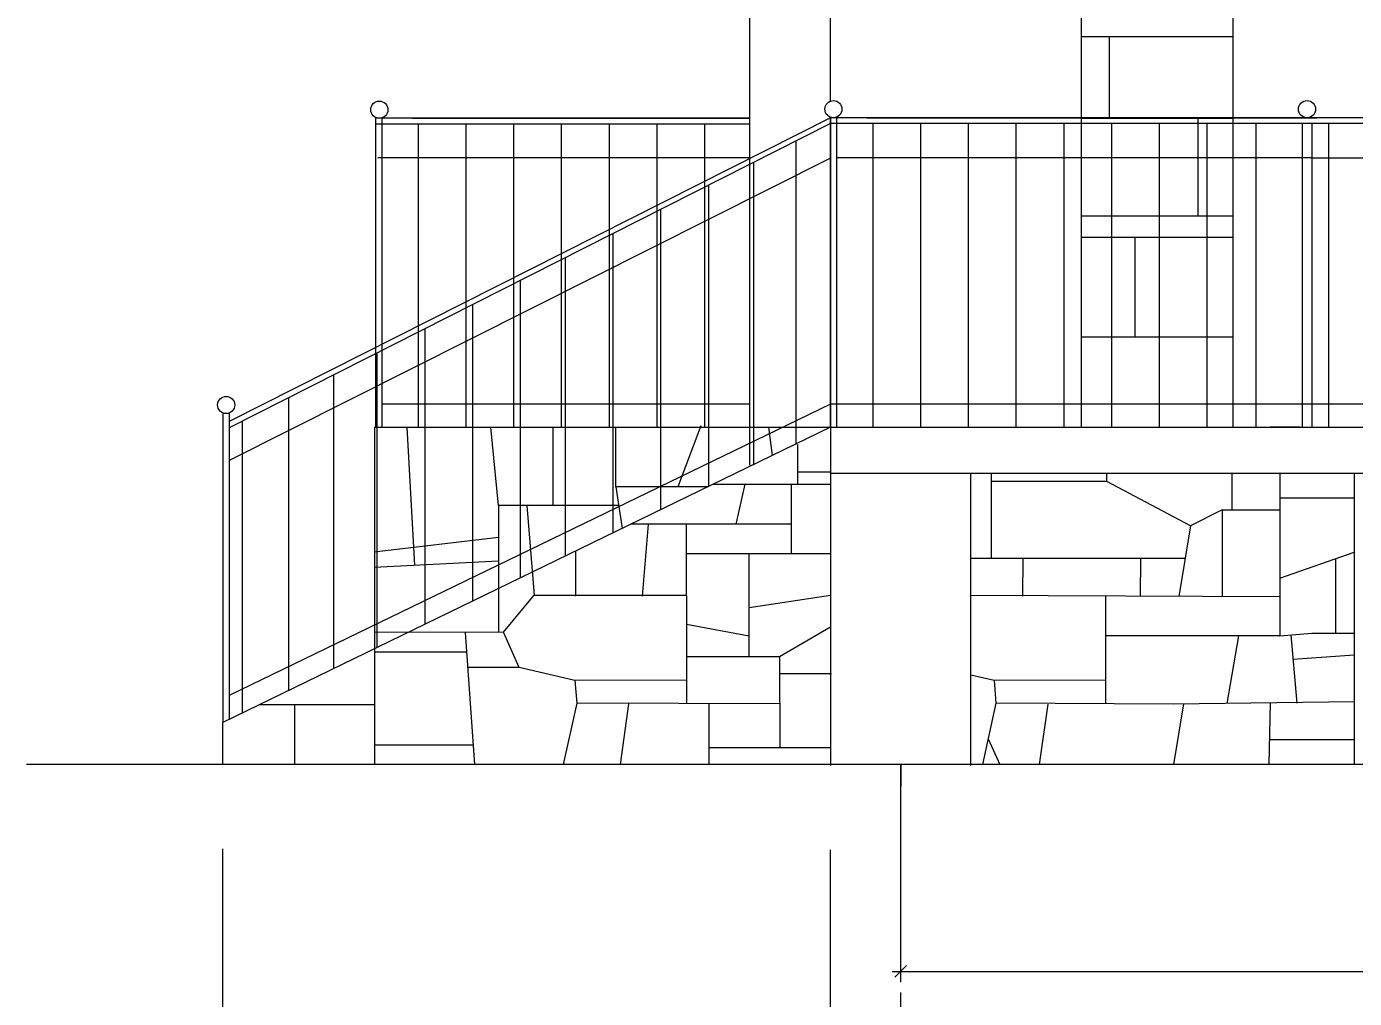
# Model space of a CAD drawing. Header units: millimetres. Extents: x -490789 to -449459, y 209001 to 327650.
# Drawn here: x -480942 to -476219, y 306722 to 310178 of the extents above; entities that cross this region are included whole.
import ezdxf

# ---------------------------------------------------------------- set-up
doc = ezdxf.new("R2010")
doc.units = ezdxf.units.MM
doc.header["$MEASUREMENT"] = 0
doc.linetypes.add('Штрих-Штриховая', pattern=[546.805537, 264.583325, -105.833328, 70.555556, -105.833328])
for name, color, linetype, lineweight in [('0_Ном._пера__182_Ном._пера__182_Ном._пера__182', 182, 'Continuous', 18), ('0_Ном._пера__25', 25, 'Continuous', 18), ('0_Ном._пера__7_Ном._пера__15_Ном._пера__15', 15, 'Continuous', 18), ('0_Ном._пера__7_Ном._пера__16_Ном._пера__16', 16, 'Continuous', 18), ('0_Ном._пера__7_Ном._пера__7_Ном._пера__7', 7, 'Continuous', 18), ('0_Ном._пера__85', 85, 'Continuous', 18), ('0_Ном_пера__13_Ном_пера__13_Ном_пера__13_Ном_пера__13_Ном_пера__13_Ном_пера__13_Ном_пера__13_Ном_пера__13_Ном_пера__13_Ном._пера__13_Ном_пера__13_Ном_пера__13_Ном_пера__13_Ном_пера__13_Ном_пера__13_Ном_пера__13_Ном_пера__13_Ном_пера__13_Ном_пера__13_Ном_4_Ном._пера__13', 13, 'Continuous', 18), ('0_Ном_пера__15_Ном_пера__15_Ном_пера__15_Ном_пера__15_Ном_пера__15_Ном_пера__15_Ном_пера__15_Ном._пера__15_Ном_пера__15_Ном_пера__15_Ном_пера__15_Ном_пера__15_Ном_пера__15_Ном_пера__15_Ном_пера__15_Ном_пера__15_Ном_пера__15_Ном_пера__15_Ном_пера__15_Ном_3_Ном._пера__15', 15, 'Continuous', 18), ('0_Ном_пера__15_Ном_пера__15_Ном_пера__15_Ном_пера__15_Ном_пера__15_Ном_пера__15_Ном_пера__15_Ном_пера__15_Ном_пера__15_Ном._пера__15_Ном_пера__15_Ном_пера__15_Ном_пера__15_Ном_пера__15_Ном_пера__15_Ном_пера__15_Ном_пера__15_Ном_пера__15_Ном_пера__15_Ном_3_Ном._пера__15', 15, 'Continuous', 18), ('0_Ном_пера__1_Ном_пера__1_Ном_пера__1_Ном._пера__1_Ном_пера__1_Ном_пера__1_Ном_пера__1_Ном_пера__1_Ном_пера__1_Ном_пера__1_Ном_пера__1_Ном_пера__1_Ном_пера__1_Ном_пера__1_Ном_пера__1_Ном_пера__1_Ном_пера__1_Ном_пера__1_Ном_пера__1_Ном_пера__1_Ном_пера___D_Ном._пера__1', 1, 'Continuous', 18), ('0_Ном_пера__7_Ном._пера__7_Ном_пера__7_Ном_пера__7_Ном_пера__7_Ном_пера__7_Ном_пера__7_Ном_пера__7_Ном_пера__7_Ном_пера__7_Ном_пера__7_Ном_пера__7_Ном_пера__7_Ном_пера__7_Ном_пера__7_Ном_пера__7_Ном_пера__7_Ном_пера__7_Ном_пера__7_Ном_пера__7_Ном_пера___7_Ном._пера__7', 7, 'Continuous', 18), ('0_Ном_пера__7_Ном_пера__7_Ном_пера__7_Ном._пера__7_Ном_пера__7_Ном_пера__7_Ном_пера__7_Ном_пера__7_Ном_пера__7_Ном_пера__7_Ном_пера__7_Ном_пера__7_Ном_пера__7_Ном_пера__7_Ном_пера__7_Ном_пера__7_Ном_пера__7_Ном_пера__7_Ном_пера__7_Ном_пера__7_Ном_пера___5_Ном._пера__7', 7, 'Continuous', 18), ('0_Ном_пера__7_Ном_пера__7_Ном_пера__7_Ном_пера__7_Ном_пера__7_Ном_пера__7_Ном_пера__7_Ном_пера__7_Ном_пера__7_Ном._пера__7_Ном_пера__7_Ном_пера__7_Ном_пера__7_Ном_пера__7_Ном_пера__7_Ном_пера__7_Ном_пера__7_Ном_пера__7_Ном_пера__7_Ном_пера__7_Ном_пера___7_Ном._пера__7', 7, 'Continuous', 18), ('0_Ном_пера__7_Ном_пера__7_Ном_пера__7_Ном_пера__7_Ном_пера__7_Ном_пера__7_Ном_пера__7_Ном_пера__7_Ном_пера__7_Ном_пера__7_Ном_пера__7_Ном_пера__7_Ном_пера__7_Ном_пера__7_Ном_пера__7_Ном_пера__7_Ном_пера__7_Ном_пера__7_Ном._пера__7_Ном_пера__7_Ном._пера__5_Ном._пера__7', 7, 'Continuous', 18), ('0_Ном_пера__7_Ном_пера__7_Ном_пера__7_Ном_пера__7_Ном_пера__7_Ном_пера__7_Ном_пера__7_Ном_пера__7_Ном_пера__7_Ном_пера__7_Ном_пера__7_Ном_пера__7_Ном_пера__7_Ном_пера__7_Ном_пера__7_Ном_пера__7_Ном_пера__7_Ном_пера__7_Ном_пера__7_Ном_пера__7_Ном_пера__7_C_Ном._пера__15', 15, 'Continuous', 18), ('0_Ном_пера__7_Ном_пера__7_Ном_пера__7_Ном_пера__7_Ном_пера__7_Ном_пера__7_Ном_пера__7_Ном_пера__7_Ном_пера__7_Ном_пера__7_Ном_пера__7_Ном_пера__7_Ном_пера__7_Ном_пера__7_Ном_пера__7_Ном_пера__7_Ном_пера__7_Ном_пера__7_Ном_пера__7_Ном_пера__7_Ном_пера__7_C_Ном._пера__16', 16, 'Continuous', 18), ('0_Ном_пера__7_Ном_пера__7_Ном_пера__7_Ном_пера__7_Ном_пера__7_Ном_пера__7_Ном_пера__7_Ном_пера__7_Ном_пера__7_Ном_пера__7_Ном_пера__7_Ном_пера__7_Ном_пера__7_Ном_пера__7_Ном_пера__7_Ном_пера__7_Ном_пера__7_Ном_пера__7_Ном_пера__7_Ном_пера__7_Ном_пера__7_C_Ном._пера__26', 26, 'Continuous', 18), ('0_Ном_пера__7_Ном_пера__7_Ном_пера__7_Ном_пера__7_Ном_пера__7_Ном_пера__7_Ном_пера__7_Ном_пера__7_Ном_пера__7_Ном_пера__7_Ном_пера__7_Ном_пера__7_Ном_пера__7_Ном_пера__7_Ном_пера__7_Ном_пера__7_Ном_пера__7_Ном_пера__7_Ном_пера__7_Ном_пера__7_Ном_пера__7_C_Ном._пера__7', 7, 'Continuous', 18), ('Опалубка_Ном_пера__7_Ном_пера__7_Ном_пера__7_Ном_пера__7_Ном_пера__7_Ном_пера__7_Ном_пера__7_Ном_пера__7_Ном_пера__7_Ном_пера__7_Ном_пера__1_Ном_пера__1_Ном_пера__1_Ном_пера__1_Ном_пера__1_Ном_пера__1_Ном_пера__1_Ном_пера__1_Ном_пера__1_Ном_пера__1_Ном__4_Ном._пера__25', 25, 'Continuous', 18), ('Опалубка_Ном_пера__7_Ном_пера__7_Ном_пера__7_Ном_пера__7_Ном_пера__7_Ном_пера__7_Ном_пера__7_Ном_пера__7_Ном_пера__7_Ном_пера__7_Ном_пера__1_Ном_пера__1_Ном_пера__1_Ном_пера__1_Ном_пера__1_Ном_пера__1_Ном_пера__1_Ном_пера__1_Ном_пера__1_Ном_пера__1_Ном__4_Ном._пера__65', 65, 'Continuous', 18), ('Опалубка_Ном_пера__7_Ном_пера__7_Ном_пера__7_Ном_пера__7_Ном_пера__7_Ном_пера__7_Ном_пера__7_Ном_пера__7_Ном_пера__7_Ном_пера__7_Ном_пера__1_Ном_пера__1_Ном_пера__1_Ном_пера__1_Ном_пера__1_Ном_пера__1_Ном_пера__1_Ном_пера__1_Ном_пера__1_Ном_пера__1_Ном__4_Ном._пера__85', 85, 'Continuous', 18)]:
    doc.layers.add(name, color=color, linetype=linetype, lineweight=lineweight)
doc.layers.add('Опалубка_Ном_пера__7_Ном_пера__7_Ном_пера__7_Ном_пера__7_Ном_пера__7_Ном_пера__7_Ном_пера__7_Ном_пера__7_Ном_пера__7_Ном_пера__7_Ном_пера__1_Ном_пера__1_Ном_пера__1_Ном_пера__1_Ном_пера__1_Ном_пера__1_Ном_пера__1_Ном_пера__1_Ном_пера__1_Ном_пера__1_Ном__4', color=7, linetype='Continuous')
doc.styles.add('СГЕНЕРИР_СТИЛЬ_1', font='')
doc.styles.get('СГЕНЕРИР_СТИЛЬ_1').set_extended_font_data('Arial')
doc.dimstyles.new('СГЕНЕРИР_СТИЛЬ__1', dxfattribs={"dimtxt": 250, "dimasz": 39.04812, "dimexe": 0.18, "dimexo": 0, "dimgap": 0.09, "dimtad": 1, "dimtih": 1, "dimtoh": 1, "dimdec": 0, "dimzin": 0, "dimdsep": 46, "dimtxsty": 'СГЕНЕРИР_СТИЛЬ_1', "dimblk": 'ARROWHEAD_6', "dimblk1": 'ARROWHEAD_6', "dimblk2": 'ARROWHEAD_6', "dimcen": 0.09, "dimclrd": 85, "dimclre": 85, "dimclrt": 25, "dimazin": 0, "dimtfac": 1, "dimtdec": 4, "dimtmove": 0, "dimatfit": 3, "dimfxl": 0, "dimtolj": 1, "dimtzin": 0, "dimarcsym": 0})
doc.dimstyles.new('СГЕНЕРИР_СТИЛЬ__3', dxfattribs={"dimtxt": 250, "dimasz": 39.04812, "dimexe": 0.18, "dimexo": 300, "dimgap": 0.09, "dimtad": 1, "dimtih": 1, "dimtoh": 1, "dimdec": 0, "dimzin": 0, "dimdsep": 46, "dimtxsty": 'СГЕНЕРИР_СТИЛЬ_1', "dimblk": 'ARROWHEAD_6', "dimblk1": 'ARROWHEAD_6', "dimblk2": 'ARROWHEAD_6', "dimcen": 0.09, "dimclrd": 85, "dimclre": 85, "dimclrt": 25, "dimazin": 0, "dimtfac": 1, "dimtdec": 4, "dimtmove": 0, "dimatfit": 3, "dimfxl": 0, "dimtolj": 1, "dimtzin": 0, "dimarcsym": 0})
doc.dimstyles.new('СГЕНЕРИР_СТИЛЬ__4', dxfattribs={"dimtxt": 250, "dimasz": 57, "dimexe": 0.18, "dimexo": 300, "dimgap": 0.09, "dimtad": 1, "dimtih": 1, "dimtoh": 1, "dimdec": 0, "dimzin": 0, "dimdsep": 46, "dimtxsty": 'СГЕНЕРИР_СТИЛЬ_1', "dimblk": 'ARROWHEAD_6', "dimblk1": 'ARROWHEAD_6', "dimblk2": 'ARROWHEAD_6', "dimcen": 0.09, "dimclrd": 85, "dimclre": 85, "dimclrt": 25, "dimazin": 0, "dimtfac": 1, "dimtdec": 4, "dimtmove": 0, "dimatfit": 3, "dimfxl": 0, "dimtolj": 1, "dimtzin": 0, "dimarcsym": 0})

# ---------------------------------------------------------------- blocks, each defined once
blk = doc.blocks.new('*D9')
at = {"layer": '0_Ном._пера__85', "linetype": 'Continuous'}
for p, q in [((-477833, 306779.6), (-477833, 307553.5)), ((-470147.4, 306779.6), (-470147.4, 307553.5)), ((-477812.5, 306838.7), (-477853.6, 306797.6)), ((-470167.9, 306797.6), (-470126.8, 306838.7)), ((-477863.9, 306818.1), (-477833, 306818.1)), ((-477833, 306818.1), (-470147.4, 306818.1)), ((-470147.4, 306818.1), (-470116.5, 306818.1))]:
    blk.add_line(p, q, dxfattribs=at)
at = {"layer": '0_Ном._пера__25', "insert": (-474417.6, 306868.1), "char_height": 250, "attachment_point": 7, "style": 'СГЕНЕРИР_СТИЛЬ_1'}
blk.add_mtext('\\A1;{\\fArial|b0|i0|c204|p38;7\xa0686}', dxfattribs=at)
blk = doc.blocks.new('ARROWHEAD_6')
at = {"color": 0, "linetype": 'Continuous', "lineweight": 0}
for p, q in [((0, 0), (-1, 0)), ((-0.5, -0.5), (0.5, 0.5))]:
    blk.add_line(p, q, dxfattribs=at)
blk = doc.blocks.new('*D10')
at = {"layer": '0_Ном._пера__85', "linetype": 'Continuous'}
for p, q in [((-480244.8, 305678.7), (-480244.8, 307253.5)), ((-467796.1, 305678.7), (-467796.1, 307253.5)), ((-480275.7, 305717.2), (-480244.8, 305717.2)), ((-480224.3, 305737.8), (-480265.4, 305696.7)), ((-480244.8, 305717.2), (-467796.1, 305717.2)), ((-467816.6, 305696.7), (-467775.5, 305737.8)), ((-467796.1, 305717.2), (-467765.2, 305717.2))]:
    blk.add_line(p, q, dxfattribs=at)
at = {"layer": '0_Ном._пера__25', "insert": (-474542.7, 305767.2), "char_height": 250, "attachment_point": 7, "style": 'СГЕНЕРИР_СТИЛЬ_1'}
blk.add_mtext('\\A1;{\\fArial|b0|i0|c204|p38;12\xa0449}', dxfattribs=at)
blk = doc.blocks.new('*D11')
at = {"layer": 'Опалубка_Ном_пера__7_Ном_пера__7_Ном_пера__7_Ном_пера__7_Ном_пера__7_Ном_пера__7_Ном_пера__7_Ном_пера__7_Ном_пера__7_Ном_пера__7_Ном_пера__1_Ном_пера__1_Ном_пера__1_Ном_пера__1_Ном_пера__1_Ном_пера__1_Ном_пера__1_Ном_пера__1_Ном_пера__1_Ном_пера__1_Ном__4_Ном._пера__65', "linetype": 'Continuous'}
for p, q in [((-478052.5, 306300.9), (-478112.5, 306240.9)), ((-469927.5, 306243.9), (-469867.5, 306304))]:
    blk.add_line(p, q, dxfattribs=at)
at = {"layer": 'Опалубка_Ном_пера__7_Ном_пера__7_Ном_пера__7_Ном_пера__7_Ном_пера__7_Ном_пера__7_Ном_пера__7_Ном_пера__7_Ном_пера__7_Ном_пера__7_Ном_пера__1_Ном_пера__1_Ном_пера__1_Ном_пера__1_Ном_пера__1_Ном_пера__1_Ном_пера__1_Ном_пера__1_Ном_пера__1_Ном_пера__1_Ном__4_Ном._пера__85', "linetype": 'Continuous'}
for p, q in [((-478082.5, 306214.6), (-478082.8, 307250.4)), ((-469897.5, 306217.7), (-469897.9, 307253.5)), ((-478127.5, 306270.9), (-478082.5, 306270.9)), ((-478082.5, 306270.9), (-469897.5, 306274)), ((-469897.5, 306274), (-469852.5, 306274))]:
    blk.add_line(p, q, dxfattribs=at)
at = {"layer": 'Опалубка_Ном_пера__7_Ном_пера__7_Ном_пера__7_Ном_пера__7_Ном_пера__7_Ном_пера__7_Ном_пера__7_Ном_пера__7_Ном_пера__7_Ном_пера__7_Ном_пера__1_Ном_пера__1_Ном_пера__1_Ном_пера__1_Ном_пера__1_Ном_пера__1_Ном_пера__1_Ном_пера__1_Ном_пера__1_Ном_пера__1_Ном__4_Ном._пера__25', "insert": (-474417.4, 306322.3), "char_height": 250, "attachment_point": 7, "rotation": 0.0214, "style": 'СГЕНЕРИР_СТИЛЬ_1'}
blk.add_mtext('\\A1;{\\fArial|b0|i0|c204|p38;8\xa0185}', dxfattribs=at)

msp = doc.modelspace()

# ---------------------------------------------------------------- linework, layer by layer
at = {"layer": '0_Ном._пера__182_Ном._пера__182_Ном._пера__182', "linetype": 'Штрих-Штриховая'}
msp.add_line((-477834.5, 305208.5), (-477831.8, 307553.5), dxfattribs=at)
at = {"layer": '0_Ном._пера__7_Ном._пера__15_Ном._пера__15', "linetype": 'Continuous'}
for p, q in [((-478083, 309709.8), (-480221.7, 308635.2)), ((-478083, 308834.9), (-480221.7, 307799.7)), ((-478303.3, 308753.4), (-478290.2, 308652.7)), ((-476413.7, 308753.4), (-476517.3, 308753.4)), ((-478200.5, 308594.5), (-478083, 308594.5)), ((-477509.7, 308285.7), (-477509.7, 308589.7)), ((-477100.1, 308559.8), (-477100.1, 308589.7)), ((-476653.9, 308459), (-476653.9, 308589.7)), ((-478500.1, 308550.8), (-478083, 308550.8)), ((-477100.1, 308559.8), (-477509.7, 308559.8)), ((-476802.4, 308402.6), (-477100.1, 308559.8)), ((-476484.9, 308501.5), (-476220.5, 308501.5)), ((-476689.7, 308459), (-476802.4, 308402.6)), ((-476689.7, 308459), (-476689.7, 308150.6)), ((-476689.7, 308459), (-476484.6, 308459)), ((-478595, 308154.5), (-478595, 308408.4)), ((-476802.4, 308402.6), (-476843.8, 308151)), ((-476484.9, 308216.9), (-476220.5, 308308.7)), ((-476821.6, 308285.7), (-477583.9, 308285.7)), ((-477398.7, 308285.7), (-477399.2, 308152.4)), ((-476980.4, 308285.7), (-476980.9, 308152.4)), ((-476286, 308286), (-476286, 308021.3)), ((-478595, 308154.5), (-479136.4, 308154.5)), ((-478083, 308154.5), (-478371.9, 308110.3)), ((-476484.6, 308150.3), (-477583.9, 308154.5)), ((-478263.8, 307937.4), (-478083, 308043.4)), ((-476422.8, 307772.3), (-476444.5, 308015)), ((-479377.5, 307953.7), (-479705.4, 307953.7)), ((-478595, 307937.4), (-478263.8, 307937.4)), ((-478263.8, 307937.4), (-478263.3, 307613.2)), ((-476436.8, 307928.2), (-476220.5, 307943.9)), ((-476518.9, 307773.1), (-476524.1, 307553.5)), ((-477522.3, 307645.5), (-477480.2, 307553.5)), ((-476522, 307643.1), (-476220.5, 307643.1))]:
    msp.add_line(p, q, dxfattribs=at)
for centre in [(-479687.7, 309882.2), (-478072.4, 309883.9), (-476387.6, 309883.9), (-480232.5, 308832.2)]:
    msp.add_circle(centre, 30.5, dxfattribs=at)
at = {"layer": '0_Ном._пера__7_Ном._пера__16_Ном._пера__16', "linetype": 'Continuous'}
for p, q in [((-478083, 309853.4), (-480221.7, 308773.1)), ((-478369.2, 309851.7), (-479700.3, 309851.7)), ((-479571.1, 309851.7), (-478369.2, 309851.7)), ((-476351.6, 309853.4), (-478083, 309853.4)), ((-477953.8, 309853.4), (-476351.6, 309853.4)), ((-469894.2, 309853.4), (-476351.6, 309853.4)), ((-478595, 308052.8), (-478371.9, 308011.1))]:
    msp.add_line(p, q, dxfattribs=at)
at = {"layer": '0_Ном._пера__7_Ном._пера__7_Ном._пера__7', "linetype": 'Continuous'}
for p, q in [((-478082.2, 309910.3), (-478082.2, 315930.1)), ((-477191.5, 315438), (-477191.5, 308753.4)), ((-476650.2, 308753.4), (-476650.2, 314433.4)), ((-478369.2, 308618), (-478369.2, 311433.4)), ((-478083, 309832.5), (-480221.7, 308750.7)), ((-478369.2, 309830.8), (-479700.3, 309830.8)), ((-479699.5, 308753.4), (-479699.5, 309854)), ((-479678.9, 309851.7), (-479678.9, 308753.4)), ((-479549.9, 309830.8), (-479549.9, 308753.4)), ((-479380.1, 309830.8), (-479380.1, 308753.4)), ((-479210.2, 309830.8), (-479210.2, 308753.4)), ((-479040.4, 309830.8), (-479040.4, 308753.4)), ((-478870.6, 309830.8), (-478870.6, 308753.4)), ((-478700.8, 309830.8), (-478700.8, 308753.4)), ((-478531, 309830.8), (-478531, 308753.4)), ((-478083, 308753.4), (-478083, 309853.4)), ((-478083, 309851.7), (-478083, 308589.7)), ((-471672.5, 309832.5), (-478083, 309832.5)), ((-478083, 309830.8), (-478083, 308753.4)), ((-478061.6, 309853.4), (-478061.6, 308753.4)), ((-477932.6, 309830.8), (-477932.6, 308753.4)), ((-477762.8, 309830.8), (-477762.8, 308753.4)), ((-477592.9, 309830.8), (-477592.9, 308753.4)), ((-477592.9, 309830.8), (-477592.9, 308753.4)), ((-477423.1, 309830.8), (-477423.1, 308753.4)), ((-477423.1, 309830.8), (-477423.1, 308753.4)), ((-477253.3, 309830.8), (-477253.3, 308753.4)), ((-477253.3, 309830.8), (-477253.3, 308753.4)), ((-477083.5, 309830.8), (-477083.5, 308753.4)), ((-477083.5, 309830.8), (-477083.5, 308753.4)), ((-476913.7, 309830.8), (-476913.7, 308753.4)), ((-476913.7, 309830.8), (-476913.7, 308753.4)), ((-476743.9, 309830.8), (-476743.9, 308753.4)), ((-476743.9, 309830.8), (-476743.9, 308753.4)), ((-476570.3, 309830.8), (-476570.3, 308753.4)), ((-476404.4, 309830.8), (-476404.4, 308753.4)), ((-476370.6, 309830.8), (-476370.6, 308753.4)), ((-478205.6, 309768.9), (-478205.6, 308692)), ((-478369.2, 309710.4), (-479693.4, 309710.4)), ((-478357.2, 309692.3), (-478357.2, 308618)), ((-476370.6, 309710.4), (-478061.6, 309710.4)), ((-476370.6, 309710.4), (-469919.1, 309710.4)), ((-478517.1, 309613.1), (-478517.1, 308542.5)), ((-478686.9, 309527.2), (-478686.9, 308460)), ((-478856.7, 309440.1), (-478856.7, 308377.5)), ((-479026.4, 309355.4), (-479026.4, 308295)), ((-479186.7, 309274.3), (-479186.7, 308217.2)), ((-479356.5, 309188.4), (-479356.5, 308134.7)), ((-479526.3, 309102.5), (-479526.3, 308052.2)), ((-479696.1, 309016.6), (-479696.1, 307969.7)), ((-479850.8, 308938.1), (-479850.8, 307894.6)), ((-480010.4, 308857.5), (-480010.4, 307817)), ((-478369.2, 308834.9), (-479678.9, 308834.9)), ((-471653.5, 308834.9), (-478083, 308834.9)), ((-480244.8, 308804.3), (-480244.8, 307703.1)), ((-480221.7, 308803.6), (-480221.7, 307713.2)), ((-478083, 308753.4), (-480244.8, 307703.1)), ((-479705.4, 308753.4), (-474110.2, 308753.4)), ((-478082.2, 308753.4), (-469610.9, 308753.4)), ((-478083, 308589.7), (-471536.1, 308589.7)), ((-478083, 308589.7), (-478083, 307550.4)), ((-477583.9, 307550.4), (-477583.9, 308589.7)), ((-476484.9, 308011.5), (-476370.6, 308021.3)), ((-476370.6, 308021.3), (-476220.5, 308021.3)), ((-478263.7, 307876.8), (-478078.8, 307877.1)), ((-464226.3, 307553.5), (-480942.5, 307553.5))]:
    msp.add_line(p, q, dxfattribs=at)
at = {"layer": '0_Ном_пера__13_Ном_пера__13_Ном_пера__13_Ном_пера__13_Ном_пера__13_Ном_пера__13_Ном_пера__13_Ном_пера__13_Ном_пера__13_Ном._пера__13_Ном_пера__13_Ном_пера__13_Ном_пера__13_Ном_пера__13_Ном_пера__13_Ном_пера__13_Ном_пера__13_Ном_пера__13_Ном_пера__13_Ном_4_Ном._пера__13', "linetype": 'Continuous'}
for p, q in [((-479245.9, 308024), (-479136.4, 308155.8)), ((-479189.7, 307898.6), (-479245.9, 308024)), ((-476484.6, 308011.5), (-477104, 308011.5)), ((-476631, 308011.5), (-476673.4, 307770.7)), ((-478992, 307852.3), (-479189.7, 307898.6)), ((-477501.1, 307852.3), (-477583.9, 307871.7)), ((-478263.5, 307769.7), (-478985.6, 307771.6)), ((-478801.2, 307768.9), (-478831.3, 307553.5)), ((-476862.6, 307768.8), (-477494.7, 307771.6)), ((-477310.2, 307768.8), (-477340.4, 307553.5))]:
    msp.add_line(p, q, dxfattribs=at)
at = {"layer": '0_Ном_пера__15_Ном_пера__15_Ном_пера__15_Ном_пера__15_Ном_пера__15_Ном_пера__15_Ном_пера__15_Ном._пера__15_Ном_пера__15_Ном_пера__15_Ном_пера__15_Ном_пера__15_Ном_пера__15_Ном_пера__15_Ном_пера__15_Ном_пера__15_Ном_пера__15_Ном_пера__15_Ном_пера__15_Ном_3_Ном._пера__15', "linetype": 'Continuous'}
for p, q in [((-479589.2, 308753.4), (-479563.1, 308261.5)), ((-479070.7, 308753.4), (-479070.7, 308474.9)), ((-478989.3, 308313.1), (-478989.3, 308152.4)), ((-478083, 308302.5), (-478595, 308302.5)), ((-479263.4, 308277.3), (-479705.4, 308253.9)), ((-478992, 307852.3), (-478985.6, 307771.6)), ((-477501.1, 307852.3), (-477494.7, 307771.6))]:
    msp.add_line(p, q, dxfattribs=at)
at = {"layer": '0_Ном_пера__15_Ном_пера__15_Ном_пера__15_Ном_пера__15_Ном_пера__15_Ном_пера__15_Ном_пера__15_Ном_пера__15_Ном_пера__15_Ном._пера__15_Ном_пера__15_Ном_пера__15_Ном_пера__15_Ном_пера__15_Ном_пера__15_Ном_пера__15_Ном_пера__15_Ном_пера__15_Ном_пера__15_Ном_3_Ном._пера__15', "linetype": 'Continuous'}
for p, q in [((-479263.4, 308474.9), (-479290.7, 308753.4)), ((-478845.8, 308541.3), (-478845.8, 308753.4)), ((-478543.8, 308758.2), (-478625.9, 308541.3)), ((-478519.4, 308541.3), (-478845.8, 308541.3)), ((-478845.8, 308541.3), (-478823.7, 308393.5)), ((-478835.5, 308474.9), (-479263.4, 308474.9)), ((-479263.4, 308474.9), (-479263.4, 308024)), ((-479163.5, 308474.9), (-479136.4, 308155.8)), ((-478225.1, 308408.4), (-478793.1, 308408.4)), ((-478731.6, 308408.4), (-478753, 308152.4)), ((-479263.4, 308360.6), (-479705.4, 308308.9)), ((-478595, 308154.5), (-478595, 307769.9)), ((-477104, 308154.5), (-477104, 307769.9)), ((-479245.9, 308024), (-479705.4, 308023)), ((-479382.4, 308023.7), (-479349.6, 307553.5)), ((-479189.7, 307898.6), (-479373.7, 307898.6)), ((-478595, 307853.9), (-478992, 307852.3)), ((-477104, 307853.9), (-477501.1, 307852.3)), ((-478985.6, 307771.6), (-479033.4, 307553.5)), ((-478515.9, 307768.9), (-478515.9, 307553.5)), ((-477494.7, 307771.6), (-477542.5, 307553.5)), ((-476220.5, 307776.8), (-476862.6, 307768.8)), ((-476826.7, 307769.2), (-476862.6, 307553.5)), ((-478083, 307613.5), (-478515.9, 307612.8))]:
    msp.add_line(p, q, dxfattribs=at)
at = {"layer": '0_Ном_пера__1_Ном_пера__1_Ном_пера__1_Ном._пера__1_Ном_пера__1_Ном_пера__1_Ном_пера__1_Ном_пера__1_Ном_пера__1_Ном_пера__1_Ном_пера__1_Ном_пера__1_Ном_пера__1_Ном_пера__1_Ном_пера__1_Ном_пера__1_Ном_пера__1_Ном_пера__1_Ном_пера__1_Ном_пера__1_Ном_пера___D_Ном._пера__1', "linetype": 'Continuous'}
for p, q in [((-476650.2, 310141.1), (-477191.5, 310141.1)), ((-476650.2, 309503.5), (-477191.5, 309503.5)), ((-476650.2, 309427.5), (-477191.5, 309427.5))]:
    msp.add_line(p, q, dxfattribs=at)
at = {"layer": '0_Ном_пера__7_Ном._пера__7_Ном_пера__7_Ном_пера__7_Ном_пера__7_Ном_пера__7_Ном_пера__7_Ном_пера__7_Ном_пера__7_Ном_пера__7_Ном_пера__7_Ном_пера__7_Ном_пера__7_Ном_пера__7_Ном_пера__7_Ном_пера__7_Ном_пера__7_Ном_пера__7_Ном_пера__7_Ном_пера__7_Ном_пера___7_Ном._пера__7', "linetype": 'Continuous'}
for p, q in [((-477090.3, 309851.8), (-477090.3, 310141.1)), ((-476998.9, 309074.3), (-476998.9, 309427.5)), ((-476998.9, 309074.3), (-476998.9, 309427.5))]:
    msp.add_line(p, q, dxfattribs=at)
at = {"layer": '0_Ном_пера__7_Ном_пера__7_Ном_пера__7_Ном._пера__7_Ном_пера__7_Ном_пера__7_Ном_пера__7_Ном_пера__7_Ном_пера__7_Ном_пера__7_Ном_пера__7_Ном_пера__7_Ном_пера__7_Ном_пера__7_Ном_пера__7_Ном_пера__7_Ном_пера__7_Ном_пера__7_Ном_пера__7_Ном_пера__7_Ном_пера___5_Ном._пера__7', "linetype": 'Continuous'}
msp.add_line((-476775.9, 309851.8), (-476775.9, 309503.5), dxfattribs=at)
msp.add_line((-476775.9, 309851.8), (-476775.9, 309503.5), dxfattribs=at)
at = {"layer": '0_Ном_пера__7_Ном_пера__7_Ном_пера__7_Ном_пера__7_Ном_пера__7_Ном_пера__7_Ном_пера__7_Ном_пера__7_Ном_пера__7_Ном._пера__7_Ном_пера__7_Ном_пера__7_Ном_пера__7_Ном_пера__7_Ном_пера__7_Ном_пера__7_Ном_пера__7_Ном_пера__7_Ном_пера__7_Ном_пера__7_Ном_пера___7_Ном._пера__7', "linetype": 'Continuous'}
msp.add_line((-477191.5, 309851.8), (-476650.2, 309851.8), dxfattribs=at)
at = {"layer": '0_Ном_пера__7_Ном_пера__7_Ном_пера__7_Ном_пера__7_Ном_пера__7_Ном_пера__7_Ном_пера__7_Ном_пера__7_Ном_пера__7_Ном_пера__7_Ном_пера__7_Ном_пера__7_Ном_пера__7_Ном_пера__7_Ном_пера__7_Ном_пера__7_Ном_пера__7_Ном_пера__7_Ном._пера__7_Ном_пера__7_Ном._пера__5_Ном._пера__7', "linetype": 'Continuous'}
msp.add_line((-477191.5, 309074.3), (-476650.2, 309074.3), dxfattribs=at)
at = {"layer": '0_Ном_пера__7_Ном_пера__7_Ном_пера__7_Ном_пера__7_Ном_пера__7_Ном_пера__7_Ном_пера__7_Ном_пера__7_Ном_пера__7_Ном_пера__7_Ном_пера__7_Ном_пера__7_Ном_пера__7_Ном_пера__7_Ном_пера__7_Ном_пера__7_Ном_пера__7_Ном_пера__7_Ном_пера__7_Ном_пера__7_Ном_пера__7_C_Ном._пера__15', "linetype": 'Continuous'}
for p, q in [((-476311.5, 309832.5), (-476311.5, 308753.4)), ((-478198.7, 308550.8), (-478198.7, 308692)), ((-476484.9, 308589.7), (-476484.9, 308011.5)), ((-478387, 308550.8), (-478420, 308408.4)), ((-478221.2, 308302.5), (-478221.2, 308550.8)), ((-478371.9, 307937.4), (-478371.9, 308302.5)), ((-480112.5, 307767.5), (-479705.4, 307767.5)), ((-479705.4, 307623.1), (-479354.4, 307623.1))]:
    msp.add_line(p, q, dxfattribs=at)
at = {"layer": '0_Ном_пера__7_Ном_пера__7_Ном_пера__7_Ном_пера__7_Ном_пера__7_Ном_пера__7_Ном_пера__7_Ном_пера__7_Ном_пера__7_Ном_пера__7_Ном_пера__7_Ном_пера__7_Ном_пера__7_Ном_пера__7_Ном_пера__7_Ном_пера__7_Ном_пера__7_Ном_пера__7_Ном_пера__7_Ном_пера__7_Ном_пера__7_C_Ном._пера__16', "linetype": 'Continuous'}
msp.add_line((-476220.5, 308589.7), (-476220.5, 307553.5), dxfattribs=at)
at = {"layer": '0_Ном_пера__7_Ном_пера__7_Ном_пера__7_Ном_пера__7_Ном_пера__7_Ном_пера__7_Ном_пера__7_Ном_пера__7_Ном_пера__7_Ном_пера__7_Ном_пера__7_Ном_пера__7_Ном_пера__7_Ном_пера__7_Ном_пера__7_Ном_пера__7_Ном_пера__7_Ном_пера__7_Ном_пера__7_Ном_пера__7_Ном_пера__7_C_Ном._пера__26', "linetype": 'Continuous'}
msp.add_line((-479989.7, 307767.5), (-479989.7, 307553.5), dxfattribs=at)
at = {"layer": '0_Ном_пера__7_Ном_пера__7_Ном_пера__7_Ном_пера__7_Ном_пера__7_Ном_пера__7_Ном_пера__7_Ном_пера__7_Ном_пера__7_Ном_пера__7_Ном_пера__7_Ном_пера__7_Ном_пера__7_Ном_пера__7_Ном_пера__7_Ном_пера__7_Ном_пера__7_Ном_пера__7_Ном_пера__7_Ном_пера__7_Ном_пера__7_C_Ном._пера__7', "linetype": 'Continuous'}
for p, q in [((-480175.6, 308774), (-480175.6, 307736.8)), ((-479703.7, 307553.5), (-479703.7, 308753.4)), ((-480244.8, 307553.5), (-480244.8, 307703.1))]:
    msp.add_line(p, q, dxfattribs=at)

# ---------------------------------------------------------------- dimensions: what is measured, and where the dimension line sits
at = {"color": 85, "linetype": 'Continuous', "lineweight": 18}
for base, p1, p2, dimstyle, picture, middle in [((-470147.4, 306818.1), (-477833, 307553.5), (-470147.4, 307553.5), 'СГЕНЕРИР_СТИЛЬ__1', '*D9', (-473990.2, 306993.1)), ((-467796.1, 305717.2), (-480244.8, 307553.5), (-467796.1, 307553.5), 'СГЕНЕРИР_СТИЛЬ__3', '*D10', (-474020.4, 305892.2))]:
    dim = msp.add_linear_dim(base=base, p1=p1, p2=p2, dimstyle=dimstyle, dxfattribs=at)
    dim.commit()
    dim.dimension.update_dxf_attribs({"geometry": picture, "text_midpoint": middle, "dimtype": 160})
at = {"layer": 'Опалубка_Ном_пера__7_Ном_пера__7_Ном_пера__7_Ном_пера__7_Ном_пера__7_Ном_пера__7_Ном_пера__7_Ном_пера__7_Ном_пера__7_Ном_пера__7_Ном_пера__1_Ном_пера__1_Ном_пера__1_Ном_пера__1_Ном_пера__1_Ном_пера__1_Ном_пера__1_Ном_пера__1_Ном_пера__1_Ном_пера__1_Ном__4', "color": 85, "linetype": 'Continuous', "lineweight": 18}
dim = msp.add_linear_dim(base=(-469897.5, 306274), p1=(-478083, 307550.4), p2=(-469898, 307553.5), angle=0.0214, dimstyle='СГЕНЕРИР_СТИЛЬ__4', dxfattribs=at)
dim.commit()
dim.dimension.update_dxf_attribs({"geometry": '*D11', "text_midpoint": (-473990, 306447.4), "dimtype": 160, "text_rotation": 0.0214})

doc.saveas('drawing.dxf')
